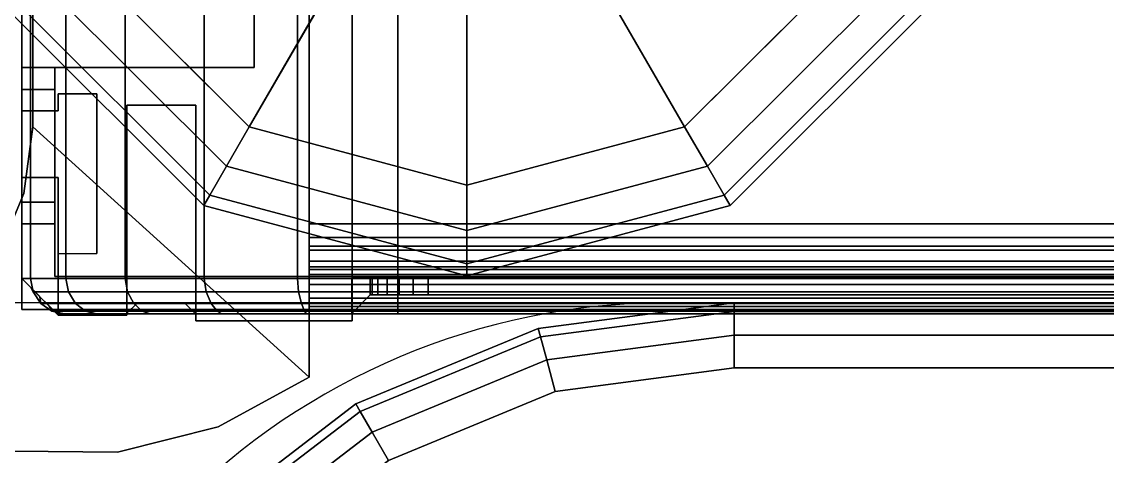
# Model space of a CAD drawing. Extents: x -170 to 1783, y -20 to 1205.
# Drawn here: x 219.995 to 221.958, y 756.984 to 757.771 of the extents above; entities that cross this region are included whole.
import ezdxf

# ---------------------------------------------------------------- set-up
doc = ezdxf.new("R2010")
doc.units = 0
doc.header["$LTSCALE"] = 96
doc.header["$MEASUREMENT"] = 0
for name, color, linetype in [('A-FURN-3-PANEL-GLIDE', 7, 'Continuous'), ('A-FURN-3-PANEL-RACE', 7, 'Continuous'), ('A-FURN-3-PANEL-SIDE1', 7, 'Continuous'), ('A-FURN-3-PANEL-SIDE2', 7, 'Continuous'), ('A-FURN-3-PANEL-TOPCAP', 7, 'Continuous'), ('A-FURN-3-PANEL-TRIM', 7, 'Continuous'), ('A-FURN-3-WKSF-TOP', 7, 'Continuous'), ('A-FURN-3-WKSF-TRIM', 7, 'Continuous'), ('A-FURN-P-PNLS', 7, 'Continuous'), ('A-FURN-P-WKSF', 7, 'Continuous'), ('MAIN_PANEL', 7, 'Continuous'), ('MAIN_WKSURF', 7, 'Continuous')]:
    doc.layers.add(name, color=color, linetype=linetype)

# ---------------------------------------------------------------- blocks, each defined once
blk = doc.blocks.new('EC-EFP-444')
at = {"layer": 'A-FURN-3-PANEL-GLIDE', "color": 20, "linetype": 'Continuous'}
for points in [[(46.6501, 1.8052, 0.2464), (46.6391, 1.8242, 0.1642), (47.115, 1.9517, 0.1642), (47.115, 1.9297, 0.2464)], [(46.6391, 1.8242, 0.1642), (46.6501, 1.8052, 0.0821), (47.115, 1.9297, 0.0821), (47.115, 1.9517, 0.1642)], [(47.115, 1.9297, 0.2464), (47.115, 1.9517, 0.1642), (47.5909, 1.8242, 0.1642), (47.5799, 1.8052, 0.2464)], [(47.115, 1.9517, 0.1642), (47.115, 1.9297, 0.0821), (47.5799, 1.8052, 0.0821), (47.5909, 1.8242, 0.1642)], [(46.6802, 1.7531, 0.3065), (46.6501, 1.8052, 0.2464), (47.115, 1.9297, 0.2464), (47.115, 1.8696, 0.3065)], [(46.6501, 1.8052, 0.0821), (46.6802, 1.7531, 0.022), (47.115, 1.8696, 0.022), (47.115, 1.9297, 0.0821)], [(47.115, 1.8696, 0.3065), (47.115, 1.9297, 0.2464), (47.5799, 1.8052, 0.2464), (47.5498, 1.7531, 0.3065)], [(47.115, 1.9297, 0.0821), (47.115, 1.8696, 0.022), (47.5498, 1.7531, 0.022), (47.5799, 1.8052, 0.0821)], [(46.7213, 1.682, 0.3285), (46.6802, 1.7531, 0.3065), (47.115, 1.8696, 0.3065), (47.115, 1.7875, 0.3285)], [(46.6802, 1.7531, 0.022), (46.7213, 1.682), (47.115, 1.7875), (47.115, 1.8696, 0.022)], [(47.115, 1.7875, 0.3285), (47.115, 1.8696, 0.3065), (47.5498, 1.7531, 0.3065), (47.5088, 1.682, 0.3285)], [(47.115, 1.8696, 0.022), (47.115, 1.7875), (47.5088, 1.682), (47.5498, 1.7531, 0.022)], [(46.3098, 1.4649, 0.2464), (46.2908, 1.4759, 0.1642), (46.6391, 1.8242, 0.1642), (46.6501, 1.8052, 0.2464)], [(46.2908, 1.4759, 0.1642), (46.3098, 1.4649, 0.0821), (46.6501, 1.8052, 0.0821), (46.6391, 1.8242, 0.1642)], [(47.5799, 1.8052, 0.2464), (47.5909, 1.8242, 0.1642), (47.9392, 1.4759, 0.1642), (47.9202, 1.4649, 0.2464)], [(47.5909, 1.8242, 0.1642), (47.5799, 1.8052, 0.0821), (47.9202, 1.4649, 0.0821), (47.9392, 1.4759, 0.1642)], [(46.3619, 1.4348, 0.3065), (46.3098, 1.4649, 0.2464), (46.6501, 1.8052, 0.2464), (46.6802, 1.7531, 0.3065)], [(46.3098, 1.4649, 0.0821), (46.3619, 1.4348, 0.022), (46.6802, 1.7531, 0.022), (46.6501, 1.8052, 0.0821)], [(47.0138, 1.1754, 0.3285), (46.7213, 1.682, 0.3285), (47.115, 1.7875, 0.3285), (47.115, 1.2025, 0.3285)], [(47.115, 1.2025, 0.3285), (47.115, 1.7875, 0.3285), (47.5088, 1.682, 0.3285), (47.2163, 1.1754, 0.3285)], [(47.5498, 1.7531, 0.3065), (47.5799, 1.8052, 0.2464), (47.9202, 1.4649, 0.2464), (47.8681, 1.4348, 0.3065)], [(47.5799, 1.8052, 0.0821), (47.5498, 1.7531, 0.022), (47.8681, 1.4348, 0.022), (47.9202, 1.4649, 0.0821)], [(46.433, 1.3937, 0.3285), (46.3619, 1.4348, 0.3065), (46.6802, 1.7531, 0.3065), (46.7213, 1.682, 0.3285)], [(46.3619, 1.4348, 0.022), (46.433, 1.3937), (46.7213, 1.682), (46.6802, 1.7531, 0.022)], [(47.5088, 1.682, 0.3285), (47.5498, 1.7531, 0.3065), (47.8681, 1.4348, 0.3065), (47.797, 1.3937, 0.3285)], [(47.5498, 1.7531, 0.022), (47.5088, 1.682), (47.797, 1.3937), (47.8681, 1.4348, 0.022)], [(46.9396, 1.1013, 0.3285), (46.433, 1.3937, 0.3285), (46.7213, 1.682, 0.3285), (47.0138, 1.1754, 0.3285)], [(47.2163, 1.1754, 0.3285), (47.5088, 1.682, 0.3285), (47.797, 1.3937, 0.3285), (47.2904, 1.1013, 0.3285)]]:
    blk.add_3dface(points, dxfattribs=at)
at = {"layer": 'A-FURN-3-PANEL-GLIDE', "color": 20, "linetype": 'Continuous', "invisible_edges": 12}
for points in [[(47.115, 1), (47.115, 1.7875), (46.7213, 1.682)], [(47.115, 1), (47.5088, 1.682), (47.115, 1.7875)], [(47.115, 1), (46.7213, 1.682), (46.433, 1.3937)], [(47.115, 1), (47.797, 1.3937), (47.5088, 1.682)]]:
    blk.add_3dface(points, dxfattribs=at)
at = {"layer": 'A-FURN-3-PANEL-RACE', "color": 40, "linetype": 'Continuous'}
for points, invisible_edges in [([(0.08, 2.0125, 3.515), (0.08, 2.0125, 0.3963), (47.92, 2.0125, 0.3963), (47.92, 2.0125, 3.515)], 8), ([(0.5, 1.5745, 0.3963), (47.5, 1.5745, 0.3963), (0.08, 2.0125, 0.3963), (0.08, 1.5745, 0.3963)], 3), ([(47.5, 1.5745, 0.3963), (47.92, 1.5745, 0.3963), (47.92, 2.0125, 0.3963), (0.08, 2.0125, 0.3963)], 8), ([(0.6, 2.0125, 4.0847), (0.6, 2.0125, 3.515), (47.4, 2.0125, 3.515), (47.4, 2.0125, 4.0847)], 2), ([(47.4, 1.9525, 3.515), (47.4, 1.9525, 4.0847), (47.4, 2.0125, 4.0847), (47.4, 2.0125, 3.515)], 2), ([(47.86, 1.9525, 3.515), (47.4, 1.9525, 3.515), (47.4, 2.0125, 3.515), (47.92, 2.0125, 3.515)], 8), ([(47.4, 1.9493, 4.1093), (47.4, 2.0072, 4.1248), (47.4, 2.0125, 4.0847), (47.4, 1.9525, 4.0847)], 5), ([(47.4, 1.9398, 4.1322), (47.4, 1.9918, 4.1622), (47.4, 2.0072, 4.1248), (47.4, 1.9493, 4.1093)], 5), ([(47.86, 1.5745, 3.515), (47.86, 1.9525, 3.515), (47.92, 2.0125, 3.515), (47.92, 1.5745, 3.515)], 2), ([(47.92, 1.8575, 3.1951), (47.92, 2.0125, 3.515), (47.92, 2.0125, 0.3963), (47.92, 1.8575, 1.4986)], 5), ([(47.92, 1.8181, 1.4986), (47.92, 1.8575, 1.4986), (47.92, 2.0125, 0.3963), (47.92, 1.5745, 0.3963)], 10), ([(47.92, 1.5745, 3.245), (47.92, 1.5745, 3.515), (47.92, 2.0125, 3.515), (47.92, 1.8575, 3.1951)], 4), ([(47.4, 1.9247, 4.1519), (47.4, 1.9671, 4.1943), (47.4, 1.9918, 4.1622), (47.4, 1.9398, 4.1322)], 5), ([(47.4, 1.905, 4.1669), (47.4, 1.935, 4.2189), (47.4, 1.9671, 4.1943), (47.4, 1.9247, 4.1519)], 5), ([(47.86, 1.9525, 0.4563), (0.14, 1.9525, 0.4563), (0.14, 1.9525, 3.515), (47.86, 1.9525, 3.515)], 4), ([(0.5, 1.5745, 0.4563), (0.14, 1.5745, 0.4563), (0.14, 1.9525, 0.4563), (47.5, 1.5745, 0.4563)], 12), ([(47.5, 1.5745, 0.4563), (0.14, 1.9525, 0.4563), (47.86, 1.9525, 0.4563), (47.86, 1.5745, 0.4563)], 1), ([(47.4, 1.9525, 3.515), (0.6, 1.9525, 3.515), (0.6, 1.9525, 4.0847), (47.4, 1.9525, 4.0847)], 1), ([(47.86, 1.9525, 0.4563), (47.86, 1.9525, 3.515), (47.86, 1.8575, 3.1951), (47.86, 1.8575, 1.4986)], 10), ([(47.86, 1.5745, 0.4563), (47.86, 1.9525, 0.4563), (47.86, 1.8575, 1.4986), (47.86, 1.8181, 1.4986)], 10), ([(47.86, 1.8575, 3.1951), (47.86, 1.9525, 3.515), (47.86, 1.5745, 3.515), (47.86, 1.5745, 3.245)], 1), ([(47.4, 1.8821, 4.1764), (47.4, 1.8976, 4.2344), (47.4, 1.935, 4.2189), (47.4, 1.905, 4.1669)], 5), ([(47.4, 1.8575, 4.1797), (47.4, 1.8575, 4.2397), (47.4, 1.8976, 4.2344), (47.4, 1.8821, 4.1764)], 4), ([(47.86, 1.5745, 1.7894), (47.86, 1.5745, 0.4563), (47.86, 1.8181, 1.4986), (47.86, 1.614, 1.7894)], 2), ([(47.92, 1.614, 1.7894), (47.92, 1.8181, 1.4986), (47.92, 1.5745, 0.3963), (47.92, 1.5745, 1.7894)], 2), ([(47.5, 1.2625, 0.3963), (47.5, 1.5745, 0.3963), (0.5, 1.5745, 0.3963), (45.902, 1.2625, 0.3963)], 6), ([(47.5, 1.2625, 0.4563), (45.902, 1.2625, 0.4563), (0.5, 1.5745, 0.4563), (47.5, 1.5745, 0.4563)], 6), ([(47.5, 1.5745, 0.3963), (47.5, 1.5745, 0.4563), (47.86, 1.5745, 0.4563), (47.92, 1.5745, 0.3963)], 4), ([(47.92, 1.5745, 0.3963), (47.86, 1.5745, 0.4563), (47.86, 1.5745, 1.7894), (47.92, 1.5745, 1.7894)], 1)]:
    blk.add_3dface(points, dxfattribs=dict(at, invisible_edges=invisible_edges))
for points in [[(0.6, 2.0072, 4.1248), (0.6, 2.0125, 4.0847), (47.4, 2.0125, 4.0847), (47.4, 2.0072, 4.1248)], [(0.6, 1.9918, 4.1622), (0.6, 2.0072, 4.1248), (47.4, 2.0072, 4.1248), (47.4, 1.9918, 4.1622)], [(0.6, 1.9671, 4.1943), (0.6, 1.9918, 4.1622), (47.4, 1.9918, 4.1622), (47.4, 1.9671, 4.1943)], [(0.6, 1.935, 4.2189), (0.6, 1.9671, 4.1943), (47.4, 1.9671, 4.1943), (47.4, 1.935, 4.2189)], [(47.4, 1.9493, 4.1093), (47.4, 1.9525, 4.0847), (0.6, 1.9525, 4.0847), (0.6, 1.9493, 4.1093)], [(47.4, 1.9398, 4.1322), (47.4, 1.9493, 4.1093), (0.6, 1.9493, 4.1093), (0.6, 1.9398, 4.1322)], [(47.4, 1.9247, 4.1519), (47.4, 1.9398, 4.1322), (0.6, 1.9398, 4.1322), (0.6, 1.9247, 4.1519)], [(0.6, 1.8976, 4.2344), (0.6, 1.935, 4.2189), (47.4, 1.935, 4.2189), (47.4, 1.8976, 4.2344)], [(47.4, 1.905, 4.1669), (47.4, 1.9247, 4.1519), (0.6, 1.9247, 4.1519), (0.6, 1.905, 4.1669)], [(47.4, 1.8821, 4.1764), (47.4, 1.905, 4.1669), (0.6, 1.905, 4.1669), (0.6, 1.8821, 4.1764)], [(0.6, 1.8575, 4.2397), (0.6, 1.8976, 4.2344), (47.4, 1.8976, 4.2344), (47.4, 1.8575, 4.2397)], [(47.4, 1.8575, 4.1797), (47.4, 1.8821, 4.1764), (0.6, 1.8821, 4.1764), (0.6, 1.8575, 4.1797)], [(0.6, 1.8575, 4.1797), (0.6, 1.8575, 4.2397), (47.4, 1.8575, 4.2397), (47.4, 1.8575, 4.1797)], [(47.86, 1.8575, 1.4986), (47.86, 1.8575, 3.1951), (47.92, 1.8575, 3.1951), (47.92, 1.8575, 1.4986)], [(47.92, 1.8181, 1.4986), (47.86, 1.8181, 1.4986), (47.86, 1.8575, 1.4986), (47.92, 1.8575, 1.4986)], [(47.86, 1.8575, 3.1951), (47.86, 1.5745, 3.245), (47.92, 1.5745, 3.245), (47.92, 1.8575, 3.1951)], [(47.92, 1.614, 1.7894), (47.86, 1.614, 1.7894), (47.86, 1.8181, 1.4986), (47.92, 1.8181, 1.4986)], [(47.92, 1.5745, 1.7894), (47.86, 1.5745, 1.7894), (47.86, 1.614, 1.7894), (47.92, 1.614, 1.7894)], [(47.5, 1.2625, 0.3963), (47.5, 1.2625, 0.4563), (47.5, 1.5745, 0.4563), (47.5, 1.5745, 0.3963)], [(47.86, 1.5745, 3.245), (47.86, 1.5745, 3.515), (47.92, 1.5745, 3.515), (47.92, 1.5745, 3.245)]]:
    blk.add_3dface(points, dxfattribs=at)
at = {"layer": 'A-FURN-3-PANEL-SIDE1', "color": 7, "linetype": 'Continuous'}
for points in [[(47.3224, 1.955, 43.7401), (47.3228, 0.045, 43.7401), (0.6776, 0.045, 43.7401), (0.6776, 1.955, 43.7401)], [(47.3224, 0.045, 4.2397), (47.3224, 1.955, 4.2397), (0.6776, 1.955, 4.2397), (0.6776, 0.045, 4.2397)], [(47.3228, 0.045, 43.7401), (47.3224, 1.955, 43.7401), (47.3224, 1.955, 4.2397), (47.3224, 0.045, 4.2397)]]:
    blk.add_3dface(points, dxfattribs=at)
at = {"layer": 'A-FURN-3-PANEL-SIDE2', "color": 7, "linetype": 'Continuous'}
blk.add_3dface([(0.6776, 1.955, 43.7401), (0.6776, 1.955, 4.2397), (47.3224, 1.955, 4.2397), (47.3224, 1.955, 43.7401)], dxfattribs=at)
at = {"layer": 'A-FURN-3-PANEL-TOPCAP', "color": 60, "linetype": 'Continuous'}
for points, invisible_edges in [([(0.76, 2.02, 44.286), (0.76, 2.02, 44.161), (47.24, 2.02, 44.161), (47.24, 2.02, 44.286)], 5), ([(47.24, 2, 44.141), (47.24, 2.02, 44.161), (0.76, 2.02, 44.161), (0.76, 2, 44.141)], 5), ([(47.24, 2.02, 44.036), (47.24, 2, 44.056), (0.76, 2, 44.056), (0.76, 2.02, 44.036)], 5), ([(0.76, 2.02, 44.036), (0.815, 2.02, 43.7741), (47.185, 2.02, 43.7741), (47.24, 2.02, 44.036)], 5), ([(47.185, 2.02, 43.7741), (0.815, 2.02, 43.7741), (0.815, 1.986, 43.7401), (47.185, 1.986, 43.7401)], 10), ([(47.185, 2.02, 43.7741), (47.185, 1.986, 43.7401), (47.2122, 1.986, 43.7365), (47.221, 2.02, 43.7693)], 5), ([(47.185, 2.02, 43.7741), (47.221, 2.02, 43.7693), (47.3404, 2.02, 44.0218), (47.24, 2.02, 44.036)], 10), ([(47.221, 2.02, 43.7693), (47.2122, 1.986, 43.7365), (47.2375, 1.986, 43.726), (47.2545, 2.02, 43.7554)], 5), ([(47.4331, 2.02, 43.9807), (47.3404, 2.02, 44.0218), (47.221, 2.02, 43.7693), (47.2545, 2.02, 43.7554)], 10), ([(47.2545, 2.02, 43.7554), (47.2375, 1.986, 43.726), (47.2593, 1.986, 43.7093), (47.2833, 2.02, 43.7333)], 5), ([(47.4051, 2.02, 44.2633), (47.24, 2.02, 44.286), (47.24, 2.02, 44.161), (47.3727, 2.02, 44.1426)], 10), ([(47.3727, 2.02, 44.1426), (47.24, 2.02, 44.161), (47.24, 2, 44.141), (47.3676, 2, 44.1232)], 10), ([(47.3456, 2, 44.0411), (47.24, 2, 44.056), (47.24, 2.02, 44.036), (47.3404, 2.02, 44.0218)], 10), ([(47.2545, 2.02, 43.7554), (47.2833, 2.02, 43.7333), (47.5111, 2.02, 43.9159), (47.4331, 2.02, 43.9807)], 10), ([(47.2833, 2.02, 43.7333), (47.2593, 1.986, 43.7093), (47.276, 1.986, 43.6875), (47.3054, 2.02, 43.7045)], 5), ([(47.3054, 2.02, 43.7045), (47.276, 1.986, 43.6875), (47.2864, 1.986, 43.6622), (47.3193, 2.02, 43.671)], 5), ([(47.5685, 2.02, 43.8323), (47.5111, 2.02, 43.9159), (47.2833, 2.02, 43.7333), (47.3054, 2.02, 43.7045)], 10), ([(47.3193, 2.02, 43.671), (47.2864, 1.986, 43.6622), (47.29, 1.986, 43.635), (47.324, 2.02, 43.635)], 1), ([(47.3054, 2.02, 43.7045), (47.3193, 2.02, 43.671), (47.601, 2.02, 43.7363), (47.5685, 2.02, 43.8323)], 10), ([(47.3193, 2.02, 43.671), (47.324, 2.02, 43.635), (47.606, 2.02, 43.635), (47.601, 2.02, 43.7363)], 8), ([(47.324, 2.02, 43.635), (47.324, -0.02, 43.635), (47.606, -0.02, 43.635), (47.606, 2.02, 43.635)], 5), ([(47.4431, 2, 43.998), (47.3456, 2, 44.0411), (47.3404, 2.02, 44.0218), (47.4331, 2.02, 43.9807)], 10), ([(47.4956, 2.02, 44.0891), (47.3727, 2.02, 44.1426), (47.3676, 2, 44.1232), (47.4856, 2, 44.0717)], 10), ([(47.5581, 2.02, 44.1974), (47.4051, 2.02, 44.2633), (47.3727, 2.02, 44.1426), (47.4956, 2.02, 44.0891)], 10), ([(47.5252, 2, 43.9301), (47.4431, 2, 43.998), (47.4331, 2.02, 43.9807), (47.5111, 2.02, 43.9159)], 10), ([(47.5995, 2.02, 44.0044), (47.4956, 2.02, 44.0891), (47.4856, 2, 44.0717), (47.5854, 2, 43.9903)], 10), ([(47.6879, 2.02, 44.0929), (47.5581, 2.02, 44.1974), (47.4956, 2.02, 44.0891), (47.5995, 2.02, 44.0044)], 10), ([(47.5858, 2, 43.8424), (47.5252, 2, 43.9301), (47.5111, 2.02, 43.9159), (47.5685, 2.02, 43.8323)], 10), ([(47.6202, 2, 43.7415), (47.5858, 2, 43.8424), (47.5685, 2.02, 43.8323), (47.601, 2.02, 43.7363)], 10), ([(47.6768, 2.02, 43.8949), (47.5995, 2.02, 44.0044), (47.5854, 2, 43.9903), (47.6595, 2, 43.8849)], 10), ([(47.7851, 2.02, 43.9575), (47.6879, 2.02, 44.0929), (47.5995, 2.02, 44.0044), (47.6768, 2.02, 43.8949)], 10), ([(47.6259, 2, 43.635), (47.6202, 2, 43.7415), (47.601, 2.02, 43.7363), (47.606, 2.02, 43.635)], 2), ([(47.606, 2.02, 43.635), (47.606, -0.02, 43.635), (47.6259, 0, 43.635), (47.6259, 2, 43.635)], 5), ([(47.7217, 2.02, 43.7687), (47.6768, 2.02, 43.8949), (47.6595, 2, 43.8849), (47.7024, 2, 43.7635)], 10), ([(47.8425, 2.02, 43.8011), (47.7851, 2.02, 43.9575), (47.6768, 2.02, 43.8949), (47.7217, 2.02, 43.7687)], 10), ([(47.731, 2.02, 43.635), (47.7217, 2.02, 43.7687), (47.7024, 2, 43.7635), (47.711, 2, 43.635)], 2), ([(47.711, 2, 43.635), (47.711, 0, 43.635), (47.731, -0.02, 43.635), (47.731, 2.02, 43.635)], 5), ([(47.856, 2.02, 43.635), (47.8425, 2.02, 43.8011), (47.7217, 2.02, 43.7687), (47.731, 2.02, 43.635)], 2), ([(47.856, -0.02, 43.635), (47.856, 2.02, 43.635), (47.731, 2.02, 43.635), (47.731, -0.02, 43.635)], 5), ([(47.8715, 2.0047, 43.635), (47.856, 2.02, 43.635), (47.856, -0.02, 43.635), (47.8715, -0.0047, 43.635)], 10), ([(47.8715, -0.0047, 43.635), (47.8871, 0.0106, 43.635), (47.8871, 1.9894, 43.635), (47.8715, 2.0047, 43.635)], 10), ([(0.76, 2, 44.141), (0.76, 2, 44.056), (47.24, 2, 44.056), (47.24, 2, 44.141)], 5), ([(47.3676, 2, 44.1232), (47.24, 2, 44.141), (47.24, 2, 44.056), (47.3456, 2, 44.0411)], 10), ([(47.4856, 2, 44.0717), (47.3676, 2, 44.1232), (47.3456, 2, 44.0411), (47.4431, 2, 43.998)], 10), ([(47.5854, 2, 43.9903), (47.4856, 2, 44.0717), (47.4431, 2, 43.998), (47.5252, 2, 43.9301)], 10), ([(47.6595, 2, 43.8849), (47.5854, 2, 43.9903), (47.5252, 2, 43.9301), (47.5858, 2, 43.8424)], 10), ([(47.7024, 2, 43.7635), (47.6595, 2, 43.8849), (47.5858, 2, 43.8424), (47.6202, 2, 43.7415)], 10), ([(47.711, 2, 43.635), (47.7024, 2, 43.7635), (47.6202, 2, 43.7415), (47.6259, 2, 43.635)], 2), ([(47.711, 0, 43.635), (47.711, 2, 43.635), (47.6259, 2, 43.635), (47.6259, 0, 43.635)], 5), ([(47.9035, 1.9727, 43.635), (47.8871, 1.9894, 43.635), (47.8871, 0.0106, 43.635), (47.9035, 0.0273, 43.635)], 10), ([(47.9035, 0.0273, 43.635), (47.92, 0.044, 43.635), (47.92, 1.956, 43.635), (47.9035, 1.9727, 43.635)], 8)]:
    blk.add_3dface(points, dxfattribs=dict(at, invisible_edges=invisible_edges))
for points in [[(47.24, 2.02, 44.286), (47.24, 2.0151, 44.3105), (0.76, 2.0151, 44.3105), (0.76, 2.02, 44.286)], [(47.24, 2.0151, 44.3105), (47.24, 2.0013, 44.3313), (0.76, 2.0013, 44.3313), (0.76, 2.0151, 44.3105)], [(47.24, 2.02, 44.286), (47.4051, 2.02, 44.2633), (47.4087, 2.0151, 44.2864), (47.24, 2.0151, 44.3105)], [(47.24, 2.0151, 44.3105), (47.4087, 2.0151, 44.2864), (47.4143, 2.0013, 44.3065), (47.24, 2.0013, 44.3313)], [(47.29, 1.955, 43.635), (47.324, 1.955, 43.635), (47.324, 2.02, 43.635), (47.29, 1.986, 43.635)], [(47.4051, 2.02, 44.2633), (47.5581, 2.02, 44.1974), (47.5669, 2.0151, 44.2168), (47.4087, 2.0151, 44.2864)], [(47.4087, 2.0151, 44.2864), (47.5669, 2.0151, 44.2168), (47.5775, 2.0013, 44.2349), (47.4143, 2.0013, 44.3065)], [(47.5581, 2.02, 44.1974), (47.6879, 2.02, 44.0929), (47.7022, 2.0151, 44.1072), (47.5669, 2.0151, 44.2168)], [(47.5669, 2.0151, 44.2168), (47.7022, 2.0151, 44.1072), (47.7172, 2.0013, 44.1222), (47.5775, 2.0013, 44.2349)], [(47.6879, 2.02, 44.0929), (47.7851, 2.02, 43.9575), (47.8045, 2.0151, 43.9663), (47.7022, 2.0151, 44.1072)], [(47.7022, 2.0151, 44.1072), (47.8045, 2.0151, 43.9663), (47.8226, 2.0013, 43.977), (47.7172, 2.0013, 44.1222)], [(47.7851, 2.02, 43.9575), (47.8425, 2.02, 43.8011), (47.8656, 2.0151, 43.8047), (47.8045, 2.0151, 43.9663)], [(47.8045, 2.0151, 43.9663), (47.8656, 2.0151, 43.8047), (47.8857, 2.0013, 43.8104), (47.8226, 2.0013, 43.977)], [(47.8425, 2.02, 43.8011), (47.856, 2.02, 43.635), (47.8715, 2.0047, 43.635), (47.8656, 2.0151, 43.8047)], [(47.8656, 2.0151, 43.8047), (47.8715, 2.0047, 43.635), (47.8871, 1.9894, 43.635), (47.8857, 2.0013, 43.8104)], [(47.24, 2.0013, 44.3313), (47.24, 1.9805, 44.3451), (0.76, 1.9805, 44.3451), (0.76, 2.0013, 44.3313)], [(47.185, 1.955, 43.7401), (47.185, 1.986, 43.7401), (0.815, 1.986, 43.7401), (0.815, 1.955, 43.7401)], [(47.185, 1.955, 43.7401), (47.2122, 1.955, 43.7365), (47.2122, 1.986, 43.7365), (47.185, 1.986, 43.7401)], [(47.2122, 1.955, 43.7365), (47.2375, 1.955, 43.726), (47.2375, 1.986, 43.726), (47.2122, 1.986, 43.7365)], [(47.2375, 1.955, 43.726), (47.2593, 1.955, 43.7093), (47.2593, 1.986, 43.7093), (47.2375, 1.986, 43.726)], [(47.24, 2.0013, 44.3313), (47.4143, 2.0013, 44.3065), (47.4194, 1.9805, 44.3203), (47.24, 1.9805, 44.3451)], [(47.2593, 1.955, 43.7093), (47.276, 1.955, 43.6875), (47.276, 1.986, 43.6875), (47.2593, 1.986, 43.7093)], [(47.276, 1.955, 43.6875), (47.2864, 1.955, 43.6622), (47.2864, 1.986, 43.6622), (47.276, 1.986, 43.6875)], [(47.2864, 1.955, 43.6622), (47.29, 1.955, 43.635), (47.29, 1.986, 43.635), (47.2864, 1.986, 43.6622)], [(47.4143, 2.0013, 44.3065), (47.5775, 2.0013, 44.2349), (47.5864, 1.9805, 44.248), (47.4194, 1.9805, 44.3203)], [(47.5775, 2.0013, 44.2349), (47.7172, 2.0013, 44.1222), (47.7287, 1.9805, 44.1337), (47.5864, 1.9805, 44.248)], [(47.7172, 2.0013, 44.1222), (47.8226, 2.0013, 43.977), (47.8356, 1.9805, 43.9859), (47.7287, 1.9805, 44.1337)], [(47.8226, 2.0013, 43.977), (47.8857, 2.0013, 43.8104), (47.8994, 1.9805, 43.8155), (47.8356, 1.9805, 43.9859)], [(47.8857, 2.0013, 43.8104), (47.8871, 1.9894, 43.635), (47.9035, 1.9727, 43.635), (47.8994, 1.9805, 43.8155)], [(47.24, 1.9805, 44.3451), (47.24, 1.956, 44.35), (0.76, 1.956, 44.35), (0.76, 1.9805, 44.3451)], [(47.24, 1.9805, 44.3451), (47.4194, 1.9805, 44.3203), (47.4216, 1.956, 44.3252), (47.24, 1.956, 44.35)], [(47.4194, 1.9805, 44.3203), (47.5864, 1.9805, 44.248), (47.5901, 1.956, 44.2528), (47.4216, 1.956, 44.3252)], [(47.5864, 1.9805, 44.248), (47.7287, 1.9805, 44.1337), (47.7332, 1.956, 44.1382), (47.5901, 1.956, 44.2528)], [(47.7287, 1.9805, 44.1337), (47.8356, 1.9805, 43.9859), (47.8405, 1.956, 43.9895), (47.7332, 1.956, 44.1382)], [(47.8356, 1.9805, 43.9859), (47.8994, 1.9805, 43.8155), (47.9043, 1.956, 43.8177), (47.8405, 1.956, 43.9895)], [(47.8994, 1.9805, 43.8155), (47.9035, 1.9727, 43.635), (47.92, 1.956, 43.635), (47.9043, 1.956, 43.8177)], [(0.76, 0.044, 44.35), (0.76, 1.956, 44.35), (47.24, 1.956, 44.35), (47.24, 0.044, 44.35)], [(47.4216, 0.044, 44.3252), (47.24, 0.044, 44.35), (47.24, 1.956, 44.35), (47.4216, 1.956, 44.3252)], [(47.5901, 0.044, 44.2528), (47.4216, 0.044, 44.3252), (47.4216, 1.956, 44.3252), (47.5901, 1.956, 44.2528)], [(47.7332, 0.044, 44.1382), (47.5901, 0.044, 44.2528), (47.5901, 1.956, 44.2528), (47.7332, 1.956, 44.1382)], [(47.8405, 0.044, 43.9895), (47.7332, 0.044, 44.1382), (47.7332, 1.956, 44.1382), (47.8405, 1.956, 43.9895)], [(47.9043, 0.044, 43.8177), (47.8405, 0.044, 43.9895), (47.8405, 1.956, 43.9895), (47.9043, 1.956, 43.8177)], [(47.92, 0.044, 43.635), (47.9043, 0.044, 43.8177), (47.9043, 1.956, 43.8177), (47.92, 1.956, 43.635)]]:
    blk.add_3dface(points, dxfattribs=at)
at = {"layer": 'A-FURN-3-PANEL-TRIM', "color": 60, "linetype": 'Continuous'}
for points, invisible_edges in [([(47.5649, 2.2249, 3.5747), (47.4, 2.1348, 3.5747), (47.935, 2.269, 3.5747), (47.7471, 2.2706, 3.5747)], 2), ([(47.5649, 2.2249, 4.2397), (47.7471, 2.2706, 4.2397), (47.935, 2.269, 4.2397), (47.4, 2.1348, 4.2397)], 4), ([(47.5649, 2.2249, 3.8013), (47.7471, 2.2706, 3.8013), (47.935, 2.269, 3.8013), (47.4, 2.1348, 3.8013)], 4), ([(47.5649, 2.2249, 4.013), (47.4, 2.1348, 4.013), (47.935, 2.269, 4.013), (47.7471, 2.2706, 4.013)], 2), ([(47.935, 2.269, 3.5747), (47.4, 2.1348, 3.5747), (48.0735, 2.1159, 3.5747), (48.0322, 2.2178, 3.5747)], 3), ([(47.935, 2.269, 4.2397), (48.0322, 2.2178, 4.2397), (48.0735, 2.1159, 4.2397), (47.4, 2.1348, 4.2397)], 12), ([(47.935, 2.269, 3.8013), (48.0322, 2.2178, 3.8013), (48.0735, 2.1159, 3.8013), (47.4, 2.1348, 3.8013)], 12), ([(47.935, 2.269, 4.013), (47.4, 2.1348, 4.013), (48.0735, 2.1159, 4.013), (48.0322, 2.2178, 4.013)], 3), ([(47.4, 2.1348, 3.5747), (47.4, 0.3185, 3.5747), (47.9, 0.3185, 3.5747), (47.9, 1.6815, 3.5747)], 10), ([(48.0735, 2.1159, 3.5747), (47.4, 2.1348, 3.5747), (47.9639, 1.9153, 3.5747), (48.0395, 2.0114, 3.5747)], 3), ([(47.9639, 1.9153, 3.5747), (47.4, 2.1348, 3.5747), (47.9, 1.6815, 3.5747), (47.9163, 1.8027, 3.5747)], 3), ([(47.4, 2.1348, 4.2397), (47.9, 1.6815, 4.2397), (47.9, 0.3185, 4.2397), (47.4, 0.3185, 4.2397)], 5), ([(48.0735, 2.1159, 4.2397), (48.0395, 2.0114, 4.2397), (47.9639, 1.9153, 4.2397), (47.4, 2.1348, 4.2397)], 12), ([(47.9639, 1.9153, 4.2397), (47.9163, 1.8027, 4.2397), (47.9, 1.6815, 4.2397), (47.4, 2.1348, 4.2397)], 12), ([(48.0735, 2.1159, 3.8013), (48.0395, 2.0114, 3.8013), (47.9639, 1.9153, 3.8013), (47.4, 2.1348, 3.8013)], 12), ([(47.9639, 1.9153, 3.8013), (47.9163, 1.8027, 3.8013), (47.9, 1.6815, 3.8013), (47.4, 2.1348, 3.8013)], 12), ([(48.0735, 2.1159, 4.013), (47.4, 2.1348, 4.013), (47.9639, 1.9153, 4.013), (48.0395, 2.0114, 4.013)], 3), ([(47.9639, 1.9153, 4.013), (47.4, 2.1348, 4.013), (47.9, 1.6815, 4.013), (47.9163, 1.8027, 4.013)], 3), ([(47.605, -0.0328, 43.635), (47.3224, -0.0328, 43.635), (47.3224, 2.0328, 43.635), (47.605, 2.0328, 43.635)], 8), ([(47.8543, 2.0228, 43.635), (47.8543, 1.9109, 43.635), (47.7845, 1.9109, 43.635), (47.7299, 2.0228, 43.635)], 6), ([(47.7845, 1.9109, 4.2397), (47.7845, 1.9109, 43.635), (47.8543, 1.9109, 43.635), (47.8543, 1.9109, 4.2397)], 2), ([(47.8543, 1.6527, 43.635), (47.9198, 1.6527, 43.635), (47.9198, 0.3473, 43.635), (47.8543, 0.3473, 43.635)], 8), ([(47.7299, 0.3574, 43.635), (47.605, 0.3574, 43.635), (47.605, 1.6426, 43.635), (47.7299, 1.6426, 43.635)], 10), ([(47.8543, 0.3782, 43.635), (47.7845, 0.3782, 43.635), (47.7845, 1.6218, 43.635), (47.8543, 1.6218, 43.635)], 10)]:
    blk.add_3dface(points, dxfattribs=dict(at, invisible_edges=invisible_edges))
for points in [[(47.5649, 2.2249, 4.013), (47.7471, 2.2706, 4.013), (47.7471, 2.2706, 4.2397), (47.5649, 2.2249, 4.2397)], [(47.5649, 2.2249, 3.5747), (47.7471, 2.2706, 3.5747), (47.7471, 2.2706, 3.8013), (47.5649, 2.2249, 3.8013)], [(47.7471, 2.2706, 4.013), (47.935, 2.269, 4.013), (47.935, 2.269, 4.2397), (47.7471, 2.2706, 4.2397)], [(47.7471, 2.2706, 3.5747), (47.935, 2.269, 3.5747), (47.935, 2.269, 3.8013), (47.7471, 2.2706, 3.8013)], [(47.4, 2.1348, 4.013), (47.5649, 2.2249, 4.013), (47.5649, 2.2249, 4.2397), (47.4, 2.1348, 4.2397)], [(47.4, 2.1348, 3.5747), (47.5649, 2.2249, 3.5747), (47.5649, 2.2249, 3.8013), (47.4, 2.1348, 3.8013)], [(47.4, 0.3185, 3.5747), (47.4, 2.1348, 3.5747), (47.4, 2.1348, 4.2397), (47.4, 0.3185, 4.2397)], [(47.4, 2.1348, 3.8013), (47.9, 1.6815, 3.8013), (47.9, 1.6815, 4.013), (47.4, 2.1348, 4.013)], [(47.3224, 1.955, 4.2397), (47.3224, 2.0328, 4.2397), (47.3224, 2.0328, 43.635), (47.3224, 1.955, 43.635)], [(47.605, 2.0328, 4.2397), (47.605, 2.0328, 43.635), (47.3224, 2.0328, 43.635), (47.3224, 2.0328, 4.2397)], [(47.605, 1.6426, 43.635), (47.605, 2.0328, 43.635), (47.605, 2.0328, 4.2397), (47.605, 1.6426, 4.2397)], [(47.8543, 2.0228, 4.2397), (47.8543, 2.0228, 43.635), (47.7299, 2.0228, 43.635), (47.7299, 2.0228, 4.2397)], [(47.7299, 2.0228, 43.635), (47.7299, 1.6426, 43.635), (47.7299, 1.6426, 4.2397), (47.7299, 2.0228, 4.2397)], [(47.9198, 1.956, 4.2397), (47.9198, 1.956, 43.635), (47.8543, 2.0228, 43.635), (47.8543, 2.0228, 4.2397)], [(47.9198, 1.956, 43.635), (47.9198, 1.7737, 43.635), (47.8543, 1.7737, 43.635), (47.8543, 2.0228, 43.635)], [(47.9198, 1.7737, 43.635), (47.9198, 1.956, 43.635), (47.9198, 1.956, 4.2397), (47.9198, 1.7737, 4.2397)], [(47.7845, 1.6218, 43.635), (47.7845, 1.9109, 43.635), (47.7845, 1.9109, 4.2397), (47.7845, 1.6218, 4.2397)], [(47.8543, 1.9109, 43.635), (47.8543, 1.7737, 43.635), (47.8543, 1.7737, 4.2397), (47.8543, 1.9109, 4.2397)], [(47.9639, 1.9153, 4.013), (47.9163, 1.8027, 4.013), (47.9163, 1.8027, 4.2397), (47.9639, 1.9153, 4.2397)], [(47.9639, 1.9153, 3.5747), (47.9163, 1.8027, 3.5747), (47.9163, 1.8027, 3.8013), (47.9639, 1.9153, 3.8013)], [(47.9163, 1.8027, 4.013), (47.9, 1.6815, 4.013), (47.9, 1.6815, 4.2397), (47.9163, 1.8027, 4.2397)], [(47.9163, 1.8027, 3.5747), (47.9, 1.6815, 3.5747), (47.9, 1.6815, 3.8013), (47.9163, 1.8027, 3.8013)], [(47.8543, 1.7737, 4.2397), (47.8543, 1.7737, 43.635), (47.9198, 1.7737, 43.635), (47.9198, 1.7737, 4.2397)], [(47.9, 1.6815, 4.2397), (47.9, 1.6815, 3.5747), (47.9, 0.3185, 3.5747), (47.9, 0.3185, 4.2397)], [(47.8543, 1.6527, 43.635), (47.8543, 1.6218, 43.635), (47.8543, 1.6218, 4.2397), (47.8543, 1.6527, 4.2397)], [(47.9198, 1.6527, 4.2397), (47.9198, 1.6527, 43.635), (47.8543, 1.6527, 43.635), (47.8543, 1.6527, 4.2397)], [(47.9198, 1.6527, 43.635), (47.9198, 1.6527, 4.2397), (47.9198, 0.3473, 4.2397), (47.9198, 0.3473, 43.635)], [(47.7299, 1.6426, 4.2397), (47.7299, 1.6426, 43.635), (47.605, 1.6426, 43.635), (47.605, 1.6426, 4.2397)], [(47.8543, 1.6218, 4.2397), (47.8543, 1.6218, 43.635), (47.7845, 1.6218, 43.635), (47.7845, 1.6218, 4.2397)]]:
    blk.add_3dface(points, dxfattribs=at)
at = {"layer": 'A-FURN-P-PNLS', "color": 60, "linetype": 'Continuous'}
blk.add_line((0, 2), (48, 2), dxfattribs=at)
blk = doc.blocks.new('EC-WS-424-T')
at = {"layer": 'A-FURN-3-WKSF-TOP', "color": 60, "linetype": 'Continuous'}
for points, invisible_edges in [([(46.632, -0.118, 29), (46.632, -23.882, 29), (1.368, -23.882, 29), (1.368, -0.118, 29)], 5), ([(1.368, -0.118, 27.75), (1.368, -23.882, 27.75), (46.632, -23.882, 27.75), (46.632, -0.118, 27.75)], 5), ([(46.632, -23.882, 29), (46.632, -0.118, 29), (46.9555, -0.1606, 29), (46.9555, -23.8394, 29)], 5), ([(46.632, -23.882, 27.75), (46.9555, -23.8394, 27.75), (46.9555, -0.1606, 27.75), (46.632, -0.118, 27.75)], 10), ([(46.9555, -23.8394, 29), (46.9555, -0.1606, 29), (47.257, -0.2855, 29), (47.257, -23.7145, 29)], 5), ([(46.9555, -23.8394, 27.75), (47.257, -23.7145, 27.75), (47.257, -0.2855, 27.75), (46.9555, -0.1606, 27.75)], 10)]:
    blk.add_3dface(points, dxfattribs=dict(at, invisible_edges=invisible_edges))
at = {"layer": 'A-FURN-3-WKSF-TRIM', "color": 40, "linetype": 'Continuous'}
for points in [[(47.5159, -23.5159, 29), (47.5576, -23.5576, 28.9842), (47.2865, -23.7656, 28.9842), (47.257, -23.7145, 29)], [(47.5576, -23.5576, 27.7658), (47.5159, -23.5159, 27.75), (47.257, -23.7145, 27.75), (47.2865, -23.7656, 27.7658)], [(47.5576, -23.5576, 28.9842), (47.5881, -23.5881, 28.941), (47.3081, -23.803, 28.941), (47.2865, -23.7656, 28.9842)], [(47.5881, -23.5881, 27.809), (47.5576, -23.5576, 27.7658), (47.2865, -23.7656, 27.7658), (47.3081, -23.803, 27.809)], [(47.5881, -23.5881, 28.941), (47.5993, -23.5993, 28.882), (47.316, -23.8167, 28.882), (47.3081, -23.803, 28.941)], [(47.5993, -23.5993, 27.868), (47.5881, -23.5881, 27.809), (47.3081, -23.803, 27.809), (47.316, -23.8167, 27.868)], [(47.5993, -23.5993, 28.882), (47.5993, -23.5993, 27.868), (47.316, -23.8167, 27.868), (47.316, -23.8167, 28.882)], [(47.257, -23.7145, 29), (47.2865, -23.7656, 28.9842), (46.9708, -23.8964, 28.9842), (46.9555, -23.8394, 29)], [(47.2865, -23.7656, 27.7658), (47.257, -23.7145, 27.75), (46.9555, -23.8394, 27.75), (46.9708, -23.8964, 27.7658)], [(47.2865, -23.7656, 28.9842), (47.3081, -23.803, 28.941), (46.982, -23.9381, 28.941), (46.9708, -23.8964, 28.9842)], [(47.3081, -23.803, 27.809), (47.2865, -23.7656, 27.7658), (46.9708, -23.8964, 27.7658), (46.982, -23.9381, 27.809)], [(47.3081, -23.803, 28.941), (47.316, -23.8167, 28.882), (46.9861, -23.9534, 28.882), (46.982, -23.9381, 28.941)], [(47.316, -23.8167, 27.868), (47.3081, -23.803, 27.809), (46.982, -23.9381, 27.809), (46.9861, -23.9534, 27.868)], [(47.316, -23.8167, 28.882), (47.316, -23.8167, 27.868), (46.9861, -23.9534, 27.868), (46.9861, -23.9534, 28.882)], [(46.9555, -23.8394, 29), (46.9708, -23.8964, 28.9842), (46.632, -23.941, 28.9842), (46.632, -23.882, 29)], [(46.9708, -23.8964, 27.7658), (46.9555, -23.8394, 27.75), (46.632, -23.882, 27.75), (46.632, -23.941, 27.7658)], [(46.632, -23.882, 29), (46.632, -23.941, 28.9842), (1.368, -23.941, 28.9842), (1.368, -23.882, 29)], [(46.632, -23.941, 27.7658), (46.632, -23.882, 27.75), (1.368, -23.882, 27.75), (1.368, -23.941, 27.7658)], [(46.9708, -23.8964, 28.9842), (46.982, -23.9381, 28.941), (46.632, -23.9842, 28.941), (46.632, -23.941, 28.9842)], [(46.982, -23.9381, 27.809), (46.9708, -23.8964, 27.7658), (46.632, -23.941, 27.7658), (46.632, -23.9842, 27.809)], [(46.632, -23.941, 28.9842), (46.632, -23.9842, 28.941), (1.368, -23.9842, 28.941), (1.368, -23.941, 28.9842)], [(46.632, -23.9842, 27.809), (46.632, -23.941, 27.7658), (1.368, -23.941, 27.7658), (1.368, -23.9842, 27.809)], [(46.982, -23.9381, 28.941), (46.9861, -23.9534, 28.882), (46.632, -24, 28.882), (46.632, -23.9842, 28.941)], [(46.9861, -23.9534, 27.868), (46.982, -23.9381, 27.809), (46.632, -23.9842, 27.809), (46.632, -24, 27.868)], [(46.9861, -23.9534, 28.882), (46.9861, -23.9534, 27.868), (46.632, -24, 27.868), (46.632, -24, 28.882)], [(46.632, -23.9842, 28.941), (46.632, -24, 28.882), (1.368, -24, 28.882), (1.368, -23.9842, 28.941)], [(46.632, -24, 27.868), (46.632, -23.9842, 27.809), (1.368, -23.9842, 27.809), (1.368, -24, 27.868)], [(46.632, -24, 28.882), (46.632, -24, 27.868), (1.368, -24, 27.868), (1.368, -24, 28.882)]]:
    blk.add_3dface(points, dxfattribs=at)
at = {"layer": 'A-FURN-P-WKSF', "color": 7, "linetype": 'Continuous'}
blk.add_line((1.25, -24), (46.75, -24), dxfattribs=at)
blk.add_arc((46.75, -22.75), 1.25, 270, 360, dxfattribs=at)

msp = doc.modelspace()

# ---------------------------------------------------------------- block references
at = {"layer": 'MAIN_PANEL', "color": 47, "linetype": 'Continuous', "rotation": 180}
msp.add_blockref('EC-EFP-444', (267.91551, 759.26241), dxfattribs=at)
at = {"layer": 'MAIN_WKSURF', "color": 47, "linetype": 'Continuous', "rotation": 180}
msp.add_blockref('EC-WS-424-T', (267.91551, 733.26241), dxfattribs=at)

doc.saveas('drawing.dxf')
